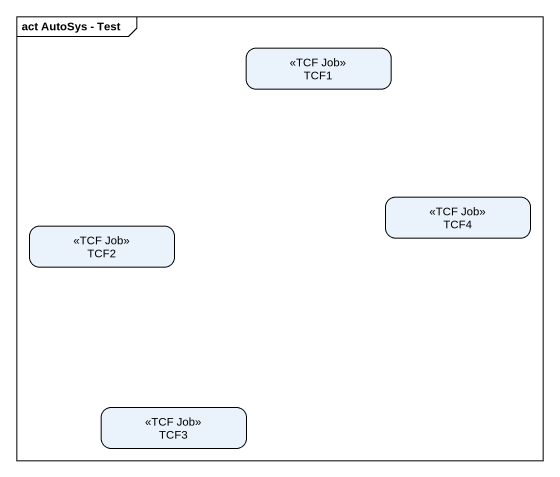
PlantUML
@startuml
mainframe act AutoSys - Test
hide empty description
state TCF1 <<TCF Job>>
state TCF4 <<TCF Job>>
state TCF2 <<TCF Job>>
state TCF3 <<TCF Job>>
@enduml
